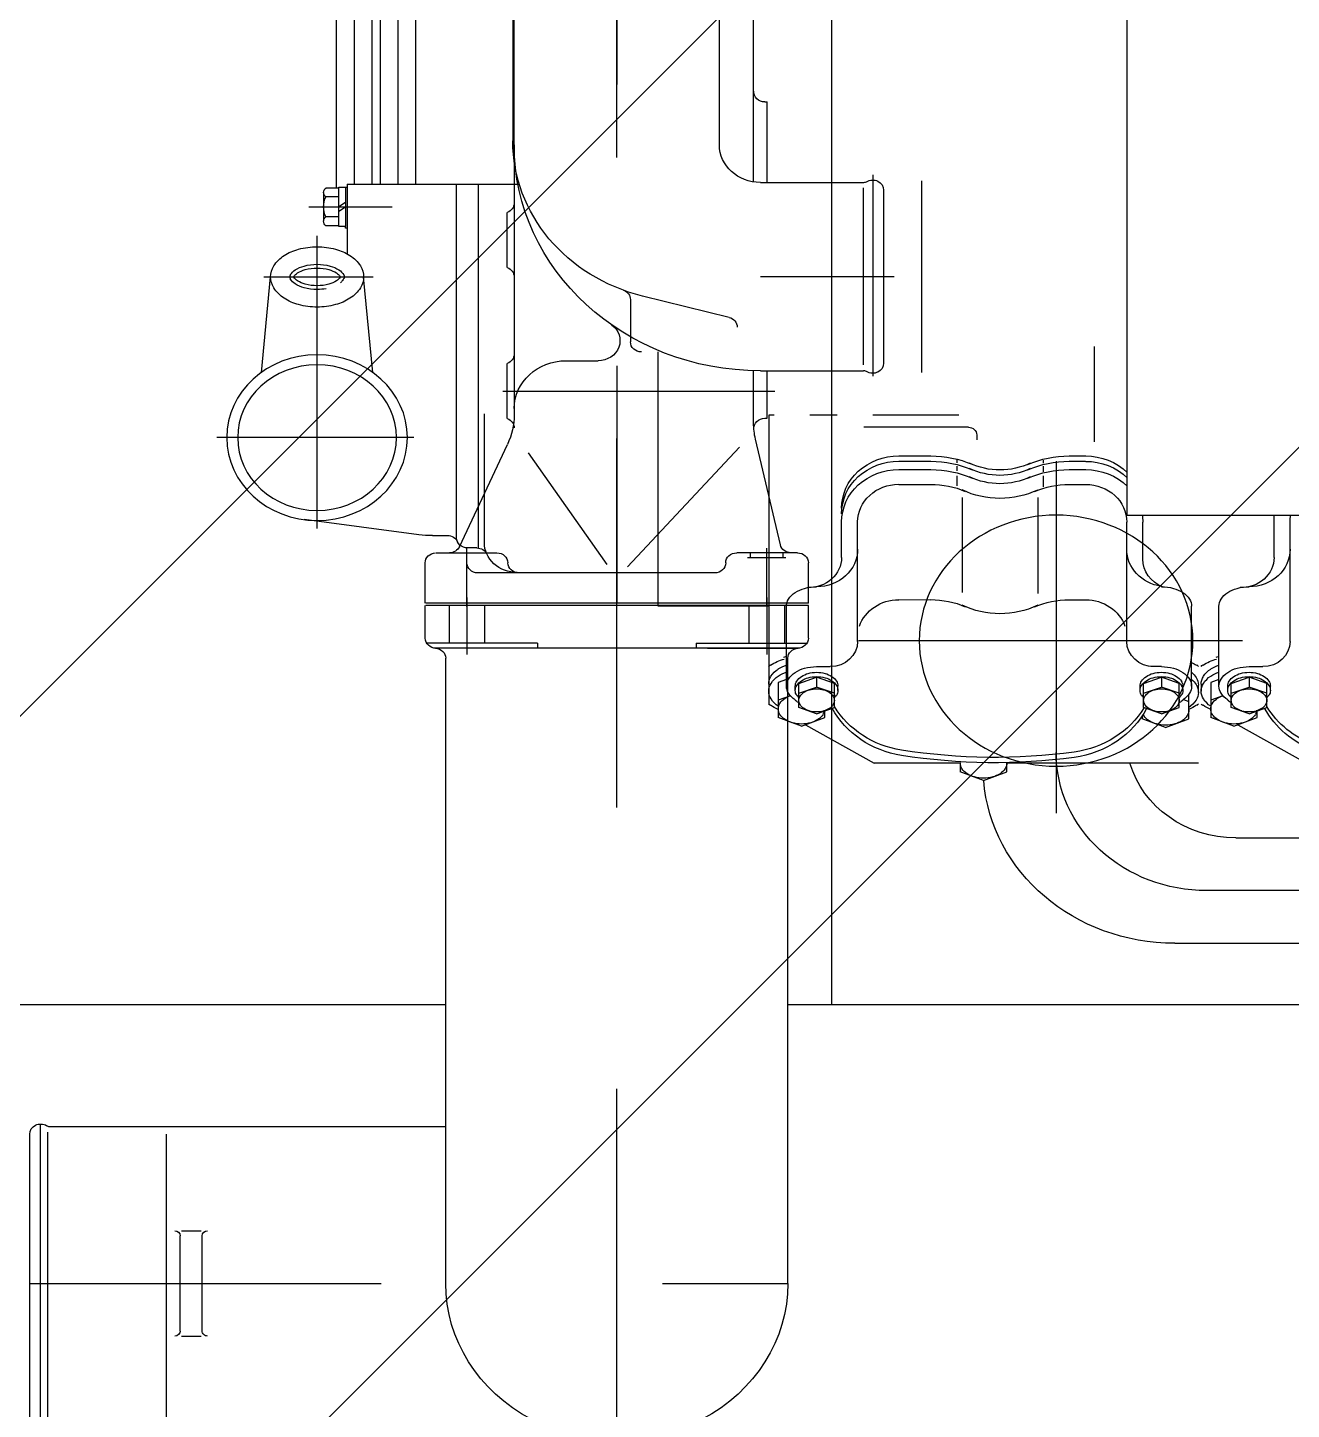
# Model space of a CAD drawing. Header units: millimetres. Extents: x -77 to 207, y -160 to 187.
# Drawn here: x -52.0251 to -51.5757, y 34.2953 to 34.7867 of the extents above; entities that cross this region are included whole.
import ezdxf
from ezdxf.xclip import XClip

# ---------------------------------------------------------------- set-up
doc = ezdxf.new("R2010")
doc.units = ezdxf.units.MM
doc.header["$LTSCALE"] = 0.1
for name, pattern in [('X REF - ANELO INST bind$0$X REF - ANELO$0$CENTER', [2, 1.25, -0.25, 0.25, -0.25]), ('X REF - ANELO INST bind$0$X REF - ANELO$0$CENTER2', [1.125, 0.75, -0.125, 0.125, -0.125]), ('X REF - ANELO INST bind$0$X REF - ANELO$0$DASHED', [0.75, 0.5, -0.25]), ('X REF - ANELO INST bind$0$X REF - ANELO$0$PHANTOM', [2.5, 1.25, -0.25, 0.25, -0.25, 0.25, -0.25])]:
    doc.linetypes.add(name, pattern=pattern)
doc.layers.add('C01 Foil blanco', color=30, linetype='Continuous')
doc.layers.add('X REF - ANELO INST bind$0$X REF - ANELO$0$E-GENERAL', color=8, linetype='Continuous')

# ---------------------------------------------------------------- blocks, each defined once
blk = doc.blocks.new('X REF - ANELO INST bind$0$X REF - ANELO$0$AUDIT_I_120515110311-0')
at = {"color": 0}
blk.add_lwpolyline([(2.2045, -0.2301, 0.133256), (2.20452, -0.23017, 0.106756), (2.20589, -0.23166, 0.082828), (2.20865, -0.233, 0.071352), (2.213, -0.23362, 0.071352), (2.21735, -0.233, 0.082828), (2.22011, -0.23166, 0.106756), (2.22148, -0.23017, 0.133256), (2.2215, -0.2301, 0.133256), (2.22148, -0.23003, 0.106756), (2.22011, -0.22854, 0.082828), (2.21735, -0.22721, 0.071352), (2.213, -0.22658, 0.071352), (2.20865, -0.22721, 0.082828), (2.20589, -0.22854, 0.106756), (2.20452, -0.23003, 0.133256)], format="xyb", close=True, dxfattribs=at)
for points in [[(2.2041, -0.23209, 0.018635), (2.20443, -0.23242, 0.082828)], [(1.8835, -0.38755, -0.067154), (1.88649, -0.38911, -0.106756), (1.88916, -0.39202, -0.133256), (1.89, -0.39511, -0.133256), (1.88916, -0.39819, -0.106756), (1.88649, -0.40111, -0.002483), (1.88638, -0.40118, -0.071352)], [(2.0415, -0.38755, -0.067154), (2.04449, -0.38911, -0.106756), (2.04716, -0.39202, -0.133256), (2.048, -0.39511, -0.133256), (2.04716, -0.39819, -0.106756), (2.04449, -0.40111, -0.002483), (2.04438, -0.40118, -0.071352)], [(1.91117, -0.40432, -0.033522), (1.91091, -0.40483, -0.106756), (1.90901, -0.4069, -0.082828), (1.90637, -0.40818, -0.071352), (1.903, -0.40866, -0.071352), (1.89963, -0.40818, -0.082828), (1.89699, -0.4069, -0.106756), (1.89509, -0.40483, -0.133256), (1.8945, -0.40265, -0.133256)], [(1.978, -0.42357, -0.010038), (1.978, -0.42374, -0.133256), (1.97741, -0.42593, -0.106756), (1.97551, -0.42799, -0.082828), (1.97287, -0.42927, -0.071352), (1.9695, -0.42975, -0.071352), (1.96613, -0.42927, -0.082828), (1.96349, -0.42799, -0.106756), (1.96159, -0.42593, -0.133256), (1.961, -0.42374, -0.133256)], [(1.961, -0.42374, -0.010038), (1.961, -0.42357, -0.106756)]]:
    blk.add_lwpolyline(points, format="xyb", dxfattribs=at)
blk = doc.blocks.new('X REF - ANELO INST bind$0$X REF - ANELO$0$grupo electrogeno')
at = {"layer": 'X REF - ANELO INST bind$0$X REF - ANELO$0$E-GENERAL'}
for p, q in [((-164.12877, 150.89339), (-164.12877, 150.78)), ((-164.12621, 150.89133), (-164.12621, 150.78296)), ((-164.13266, 150.88982), (-164.13266, 150.78357)), ((-164.07913, 150.85363), (-164.07913, 150.81976)), ((-164.07869, 150.85542), (-164.07164, 150.85542)), ((-164.07135, 150.85363), (-164.07135, 150.81976)), ((-163.98472, 150.83669), (-163.98472, 150.61436)), ((-163.86306, 150.83669), (-163.86306, 150.61436)), ((-164.07869, 150.81797), (-164.07164, 150.81797)), ((-164.12554, 150.78089), (-163.98472, 150.78089)), ((-163.98472, 150.73759), (-164.30202, 150.73759)), ((-163.64309, 150.73759), (-163.86306, 150.73759)), ((-163.84749, 149.80901), (-163.84749, 150.73759)), ((-163.72545, 150.71575), (-163.54747, 150.71575)), ((-163.16082, 150.697), (-163.71414, 150.697)), ((-163.13455, 150.697), (-163.71414, 150.697)), ((-163.70375, 150.67825), (-163.64192, 150.67825)), ((-163.76768, 150.54423), (-163.76768, 150.66948)), ((-163.79347, 150.65784), (-163.80174, 150.65474)), ((-163.80174, 150.65149), (-163.80174, 150.65474)), ((-163.79347, 150.65784), (-163.78519, 150.65474)), ((-163.78519, 150.65474), (-163.78519, 150.65149)), ((-163.85677, 150.63805), (-163.8324, 150.65164)), ((-163.80174, 150.65164), (-163.8324, 150.65164)), ((-163.71706, 150.65164), (-163.78519, 150.65164)), ((-163.70299, 150.63805), (-163.67862, 150.65164)), ((-163.85819, 150.63858), (-163.86647, 150.63548)), ((-163.86647, 150.62297), (-163.86647, 150.63548)), ((-163.85819, 150.63858), (-163.84992, 150.63548)), ((-163.84992, 150.63548), (-163.84992, 150.63307)), ((-163.72874, 150.63901), (-163.73702, 150.63591)), ((-163.73702, 150.6348), (-163.73702, 150.63591)), ((-163.72874, 150.63901), (-163.72047, 150.63591)), ((-163.72047, 150.63591), (-163.72047, 150.62716)), ((-163.70441, 150.63858), (-163.71268, 150.63548)), ((-163.71268, 150.62297), (-163.71268, 150.63548)), ((-163.70441, 150.63858), (-163.69614, 150.63548)), ((-163.69614, 150.63548), (-163.69614, 150.63307)), ((-163.86987, 150.5279), (-163.86987, 150.63065)), ((-163.85284, 150.63409), (-163.85917, 150.63188)), ((-163.85917, 150.63188), (-163.85917, 150.62335)), ((-163.85284, 150.63409), (-163.84651, 150.63188)), ((-163.84651, 150.63188), (-163.84651, 150.62335)), ((-163.7302, 150.63409), (-163.73653, 150.63188)), ((-163.73653, 150.63188), (-163.73653, 150.62335)), ((-163.7302, 150.63409), (-163.72388, 150.63188)), ((-163.72388, 150.63188), (-163.72388, 150.62335)), ((-163.72234, 150.62901), (-163.72047, 150.62971)), ((-163.69906, 150.63409), (-163.70538, 150.63188)), ((-163.70538, 150.63188), (-163.70538, 150.62335)), ((-163.69906, 150.63409), (-163.69273, 150.63188)), ((-163.69273, 150.63188), (-163.69273, 150.62335)), ((-163.86987, 150.62355), (-163.86987, 150.62607)), ((-163.86217, 150.62768), (-163.86647, 150.62929)), ((-163.86043, 150.62582), (-163.86043, 150.6243)), ((-163.85917, 150.62683), (-163.85284, 150.62462)), ((-163.84651, 150.62683), (-163.85284, 150.62462)), ((-163.85284, 150.62115), (-163.85284, 150.62462)), ((-163.84651, 150.62607), (-163.84651, 150.62355)), ((-163.84525, 150.62582), (-163.84525, 150.6243)), ((-163.7378, 150.62582), (-163.7378, 150.6243)), ((-163.73653, 150.62683), (-163.7302, 150.62462)), ((-163.72388, 150.62683), (-163.7302, 150.62462)), ((-163.7302, 150.62115), (-163.7302, 150.62462)), ((-163.72261, 150.62582), (-163.72261, 150.6243)), ((-163.71706, 150.6265), (-163.71706, 150.62397)), ((-163.71609, 150.62355), (-163.71609, 150.62607)), ((-163.70839, 150.62768), (-163.71268, 150.62929)), ((-163.70665, 150.62582), (-163.70665, 150.6243)), ((-163.70538, 150.62683), (-163.69906, 150.62462)), ((-163.69273, 150.62683), (-163.69906, 150.62462)), ((-163.69906, 150.62115), (-163.69906, 150.62462)), ((-163.69273, 150.62607), (-163.69273, 150.62355)), ((-163.69147, 150.62582), (-163.69147, 150.6243)), ((-163.86355, 150.62188), (-163.86647, 150.62297)), ((-163.86355, 150.6243), (-163.86355, 150.5959)), ((-163.85917, 150.62335), (-163.85284, 150.62115)), ((-163.84651, 150.62335), (-163.85284, 150.62115)), ((-163.73702, 150.6234), (-163.73702, 150.62368)), ((-163.73653, 150.62335), (-163.7302, 150.62115)), ((-163.72388, 150.62335), (-163.7302, 150.62115)), ((-163.7195, 150.6243), (-163.7195, 150.5959)), ((-163.70976, 150.62188), (-163.71268, 150.62297)), ((-163.70976, 150.6243), (-163.70976, 150.5959)), ((-163.70538, 150.62335), (-163.69906, 150.62115)), ((-163.69273, 150.62335), (-163.69906, 150.62115)), ((-163.85284, 150.61736), (-163.85168, 150.61736)), ((-163.85284, 150.61736), (-163.84797, 150.61736)), ((-163.7302, 150.61736), (-163.73394, 150.61736)), ((-163.7302, 150.61736), (-163.73283, 150.61736)), ((-163.7302, 150.61736), (-163.73131, 150.61736)), ((-163.69906, 150.61736), (-163.6979, 150.61736)), ((-163.69906, 150.61736), (-163.69419, 150.61736)), ((-163.85965, 150.6108), (-163.98813, 150.6108)), ((-163.97723, 150.59276), (-163.97723, 150.61304)), ((-163.95209, 150.60902), (-163.95209, 150.6108)), ((-163.8957, 150.60902), (-163.8957, 150.6108)), ((-163.89166, 150.6108), (-163.85965, 150.6108)), ((-163.87055, 150.59276), (-163.87055, 150.61304)), ((-163.99202, 150.60723), (-163.99202, 150.59562)), ((-163.95209, 150.60902), (-163.9915, 150.60902)), ((-163.8957, 150.60902), (-163.85628, 150.60902)), ((-163.85576, 150.60723), (-163.85576, 150.59562)), ((-163.83824, 150.60843), (-163.83824, 150.56591)), ((-163.70139, 150.60812), (-163.83799, 150.60812)), ((-163.74256, 150.60843), (-163.74256, 150.56593)), ((-163.68446, 150.60843), (-163.68446, 150.56591)), ((-163.90929, 150.59572), (-163.86987, 150.59572)), ((-163.90929, 150.59572), (-163.86987, 150.59572)), ((-163.90929, 150.50544), (-163.90929, 150.59572)), ((-163.99202, 150.59473), (-163.99202, 150.58044)), ((-163.85576, 150.59473), (-163.85576, 150.58044)), ((-163.82364, 150.59353), (-163.81226, 150.59354)), ((-163.80106, 150.55721), (-163.80106, 150.591)), ((-163.77422, 150.55722), (-163.77422, 150.59139)), ((-163.76301, 150.59355), (-163.75716, 150.59355)), ((-163.96263, 150.58044), (-163.96263, 150.58044)), ((-163.95931, 150.5839), (-163.90929, 150.5839)), ((-163.92726, 150.58101), (-163.95528, 150.54126)), ((-163.92013, 150.5818), (-163.88023, 150.53934)), ((-163.88515, 150.58044), (-163.88515, 150.58044)), ((-163.84395, 150.57855), (-163.84395, 150.56591)), ((-163.73685, 150.57912), (-163.73685, 150.56593)), ((-163.69017, 150.57855), (-163.69017, 150.56591)), ((-163.98947, 150.57073), (-163.98413, 150.57073)), ((-163.98083, 150.57158), (-163.98083, 150.4458)), ((-163.97986, 150.57472), (-163.96277, 150.53835)), ((-163.97367, 150.57515), (-163.97694, 150.57515)), ((-163.97304, 150.57519), (-163.97304, 150.4458)), ((-163.97099, 150.57318), (-163.97099, 150.5274)), ((-163.86573, 150.57405), (-163.87457, 150.53643)), ((-163.99429, 150.57042), (-164.03501, 150.56508)), ((-164.03047, 150.56821), (-164.03047, 150.46418)), ((-163.74237, 150.56348), (-163.74237, 150.32687)), ((-163.74237, 150.56348), (-163.29952, 150.56348)), ((-163.82364, 150.55252), (-163.81226, 150.55252)), ((-163.803, 150.54946), (-163.803, 150.553)), ((-163.77227, 150.54946), (-163.77227, 150.55339)), ((-163.76301, 150.55254), (-163.75716, 150.55254)), ((-163.82363, 150.54728), (-163.81226, 150.54728)), ((-163.803, 150.546), (-163.803, 150.54771)), ((-163.77227, 150.546), (-163.77227, 150.5481)), ((-163.76301, 150.5473), (-163.75716, 150.5473)), ((-163.82363, 150.54431), (-163.81226, 150.54432)), ((-163.82363, 150.5424), (-163.81226, 150.5424)), ((-163.803, 150.54385), (-163.803, 150.54493)), ((-163.77227, 150.54391), (-163.77227, 150.54504)), ((-163.76301, 150.54433), (-163.75716, 150.54433)), ((-163.76301, 150.54242), (-163.75716, 150.54242)), ((-163.7959, 150.53491), (-163.7959, 150.53669)), ((-163.75405, 150.5374), (-163.75405, 150.50354)), ((-163.99612, 150.53591), (-164.06616, 150.53591)), ((-163.79882, 150.53223), (-163.83602, 150.53223)), ((-163.96039, 150.43178), (-163.96039, 150.52775)), ((-163.87126, 150.52902), (-163.87036, 150.52902)), ((-163.86793, 150.5279), (-163.86987, 150.5279)), ((-163.84554, 150.5279), (-163.85527, 150.5279)), ((-163.80223, 150.5279), (-163.83289, 150.5279)), ((-164.05025, 150.5127), (-164.04701, 150.47875)), ((-164.01068, 150.5127), (-164.01392, 150.47875)), ((-163.81554, 150.4446), (-163.81554, 150.51272)), ((-163.9419, 150.50857), (-163.93054, 150.50857)), ((-163.83616, 150.51), (-163.83616, 150.44707)), ((-163.91902, 150.48683), (-163.91902, 150.50187)), ((-163.88395, 150.49313), (-163.91471, 150.48557)), ((-164.04945, 150.47875), (-164.01052, 150.47875)), ((-164.01976, 150.4458), (-164.01976, 150.47056)), ((-164.02813, 150.4487), (-164.02813, 150.45897)), ((-164.02278, 150.46053), (-164.02741, 150.46053)), ((-164.02278, 150.4608), (-164.02278, 150.45384)), ((-164.02034, 150.4608), (-164.02278, 150.4608)), ((-164.02034, 150.46143), (-164.02034, 150.4608)), ((-164.01976, 150.46143), (-164.02034, 150.46143)), ((-164.02034, 150.44687), (-164.02034, 150.4608)), ((-164.03334, 150.45384), (-164.00381, 150.45384)), ((-164.02278, 150.45741), (-164.02741, 150.45741)), ((-164.02278, 150.4554), (-164.02034, 150.45384)), ((-164.02034, 150.45227), (-164.02278, 150.45384)), ((-164.02278, 150.45384), (-164.02278, 150.44687)), ((-164.02278, 150.45026), (-164.02741, 150.45026)), ((-164.02278, 150.44714), (-164.02741, 150.44714)), ((-164.02365, 150.30544), (-164.02365, 150.44714)), ((-164.02278, 150.44687), (-164.01976, 150.44687)), ((-164.01976, 150.4458), (-163.95856, 150.4458)), ((-164.01733, 150.30285), (-164.01733, 150.4458)), ((-164.011, 150.30888), (-164.011, 150.4458)), ((-164.00808, 150.31115), (-164.00808, 150.4458)), ((-164.00175, 150.31428), (-164.00175, 150.4458)), ((-163.99543, 150.32095), (-163.99543, 150.4458)), ((-163.96088, 150.32866), (-163.96088, 150.43037)), ((-163.96039, 150.43178), (-163.96039, 150.12793)), ((-163.88739, 150.43178), (-163.88739, 150.34242)), ((-163.87126, 150.41652), (-163.87036, 150.41652)), ((-163.87126, 150.41652), (-163.87036, 150.41652))]:
    blk.add_line(p, q, dxfattribs=at)
at = {"layer": 'X REF - ANELO INST bind$0$X REF - ANELO$0$E-GENERAL', "linetype": 'X REF - ANELO INST bind$0$X REF - ANELO$0$CENTER'}
for p, q in [((-163.92389, 150.8925), (-163.92389, 150.59562)), ((-164.13266, 150.83669), (-163.86306, 150.83669)), ((-163.97723, 150.596), (-163.97723, 150.57517)), ((-163.87055, 150.596), (-163.87055, 150.57517)), ((-163.96447, 150.51933), (-163.86763, 150.51933)), ((-163.83289, 150.44248), (-163.83289, 150.51403)), ((-163.87279, 150.47866), (-163.82528, 150.47866))]:
    blk.add_line(p, q, dxfattribs=at)
at = {"layer": 'X REF - ANELO INST bind$0$X REF - ANELO$0$E-GENERAL', "linetype": 'X REF - ANELO INST bind$0$X REF - ANELO$0$PHANTOM'}
blk.add_line((-164.084, 150.88982), (-164.084, 150.78357), dxfattribs=at)
at = {"layer": 'X REF - ANELO INST bind$0$X REF - ANELO$0$E-GENERAL', "linetype": 'X REF - ANELO INST bind$0$X REF - ANELO$0$CENTER2'}
for p, q in [((-163.92389, 150.63625), (-163.92389, 149.95187)), ((-163.92389, 149.91036), (-163.92389, 150.59473)), ((-163.96744, 150.57687), (-163.96652, 150.57687)), ((-163.88034, 150.57687), (-163.88126, 150.57687))]:
    blk.add_line(p, q, dxfattribs=at)
at = {"layer": 'X REF - ANELO INST bind$0$X REF - ANELO$0$E-GENERAL', "linetype": 'X REF - ANELO INST bind$0$X REF - ANELO$0$DASHED'}
for p, q in [((-163.98355, 150.59562), (-163.98355, 150.60902)), ((-163.9709, 150.59562), (-163.9709, 150.60902)), ((-163.87688, 150.59562), (-163.87688, 150.60902)), ((-163.86423, 150.59562), (-163.86423, 150.60902))]:
    blk.add_line(p, q, dxfattribs=at)
at = {"layer": 'X REF - ANELO INST bind$0$X REF - ANELO$0$E-GENERAL', "linetype": 'Continuous'}
for p, q in [((-163.85576, 150.59562), (-163.9918, 150.59562)), ((-163.85576, 150.59473), (-163.9918, 150.59473)), ((-163.85576, 150.59473), (-163.9918, 150.59473)), ((-163.88905, 150.58402), (-163.97333, 150.58402)), ((-163.98813, 150.57687), (-163.96652, 150.57687)), ((-163.85965, 150.57687), (-163.88126, 150.57687)), ((-163.86374, 150.57866), (-163.87737, 150.57866)), ((-163.87639, 150.57866), (-163.87639, 150.57687)), ((-163.86471, 150.57866), (-163.86471, 150.57687)), ((-163.96282, 150.52915), (-163.96282, 150.50951)), ((-163.87523, 150.53078), (-163.87523, 150.51211)), ((-163.87036, 150.52902), (-163.87036, 150.51214)), ((-163.87279, 150.51214), (-163.83611, 150.51214)), ((-163.82899, 150.44786), (-163.82899, 150.50946)), ((-163.96282, 150.47544), (-163.96282, 150.4558)), ((-163.87523, 150.44499), (-163.87523, 150.14348)), ((-163.87279, 150.44518), (-163.83611, 150.44518)), ((-163.87036, 150.44518), (-163.87036, 150.41652))]:
    blk.add_line(p, q, dxfattribs=at)
at = {"layer": 'X REF - ANELO INST bind$0$X REF - ANELO$0$E-GENERAL'}
for centre, major_axis, ratio, start_param, end_param in [((-163.92389, 150.83669), (0.06083, 0), 0.91735, 0, 3.141593), ((-164.08108, 150.85363), (-0.00195, 0), 0.91735, 3.141593, 4.712389), ((-164.0694, 150.85363), (0.00195, 0), 0.91735, 1.570796, 3.141593), ((-164.08108, 150.81976), (0.00195, 0), 0.91735, 4.712389, 6.283185), ((-164.0694, 150.81976), (-0.00195, 0), 0.91735, 0, 1.570796), ((-164.12877, 150.78357), (0.00389, 0), 0.91735, 3.141593, 5.298075), ((-164.12554, 150.77911), (-0.00132, 0.00132), 1, -0.785398, -0.159344), ((-163.72545, 150.65325), (-0.06813, 0), 0.91735, -1.570796, -0.073109), ((-163.71414, 150.64789), (0.05353, 0), 0.91735, 1.570796, 3.141593), ((-163.70375, 150.64253), (-0.03893, 0), 0.91735, -1.570796, -0.257891), ((-163.78957, 150.47295), (-0.19466, 0), 0.91735, 4.566417, 4.882911), ((-163.78957, 150.47106), (0.19466, 0), 0.91735, 1.424824, 1.741318), ((-163.76622, 150.61871), (-0.03407, 0), 0.91735, 3.589308, 4.56415), ((-163.81683, 150.61814), (-0.03407, 0), 0.91735, -1.400274, -0.464833), ((-163.81683, 150.61624), (-0.03407, 0), 0.91735, -1.400274, -0.512689), ((-163.76622, 150.61681), (0.03407, 0), 0.91735, 0.504725, 1.422558), ((-163.66305, 150.61814), (0.03407, 0), 0.91735, 1.956561, 2.676759), ((-163.66305, 150.61624), (-0.03407, 0), 0.91735, -1.185032, -0.512689), ((-163.86031, 150.63134), (-0.00647, 0), 0.91735, -0.955317, -0.529903), ((-163.85903, 150.62968), (-0.00868, 0), 0.91735, -1.285872, -0.955317), ((-163.85819, 150.62706), (-0.01166, 0), 0.91735, 4.712389, 4.997313), ((-163.85819, 150.62706), (-0.01166, 0), 0.91735, 4.427465, 4.712389), ((-163.85736, 150.62968), (-0.00868, 0), 0.91735, 4.096909, 4.427465), ((-163.85608, 150.63134), (-0.00647, 0), 0.91735, 3.671495, 4.096909), ((-163.70653, 150.63134), (0.00647, 0), 0.91735, 2.186276, 2.61169), ((-163.70525, 150.62968), (-0.00868, 0), 0.91735, -1.285872, -0.955317), ((-163.70441, 150.62706), (0.01166, 0), 0.91735, 1.570796, 1.85572), ((-163.70441, 150.62706), (0.01166, 0), 0.91735, 1.285872, 1.570796), ((-163.70357, 150.62968), (0.00868, 0), 0.91735, 0.955317, 1.285872), ((-163.7023, 150.63134), (0.00647, 0), 0.91735, 0.529903, 0.955317), ((-163.86217, 150.62199), (0.00823, 0.00823), 1, 1.442088, 1.512379), ((-163.85977, 150.61887), (-0.01634, 0), 0.91735, -1.148812, -0.955317), ((-163.86226, 150.63239), (-0.0042, 0), 0.91735, -0.529903, 0), ((-163.86226, 150.63239), (0.0042, 0), 0.91735, 3.141593, 3.671495), ((-163.86031, 150.63344), (0.00647, 0), 0.91735, 3.671495, 4.096909), ((-163.85392, 150.6208), (0.0076, 0.0076), 1, 1.30734, 1.442088), ((-163.85595, 150.62935), (0.00321, 0), 0.91735, 2.61169, 3.141593), ((-163.85446, 150.62855), (0.00495, 0), 0.91735, 2.186276, 2.61169), ((-163.85348, 150.62728), (0.00664, 0), 0.91735, 1.85572, 2.186276), ((-163.85284, 150.62528), (-0.00892, 0), 0.91735, -1.570796, -1.285872), ((-163.85284, 150.62528), (0.00892, 0), 0.91735, 1.285872, 1.570796), ((-163.85412, 150.63239), (-0.00284, 0.00284), 1, 4.096233, 4.420087), ((-163.8522, 150.62728), (-0.00664, 0), 0.91735, 4.096909, 4.427465), ((-163.85122, 150.62855), (-0.00495, 0), 0.91735, 3.671495, 4.096909), ((-163.84973, 150.62935), (-0.00321, 0), 0.91735, 3.141593, 3.671495), ((-163.73332, 150.62935), (0.00321, 0), 0.91735, 2.61169, 3.141593), ((-163.73182, 150.62855), (0.00495, 0), 0.91735, 2.186276, 2.61169), ((-163.73084, 150.62728), (0.00664, 0), 0.91735, 1.85572, 2.186276), ((-163.7302, 150.62528), (0.00892, 0), 0.91735, 1.570796, 1.85572), ((-163.7302, 150.62528), (0.00892, 0), 0.91735, 1.285872, 1.570796), ((-163.72956, 150.62728), (-0.00664, 0), 0.91735, 4.096909, 4.427465), ((-163.72859, 150.62855), (0.00495, 0), 0.91735, 0.529903, 0.955317), ((-163.72709, 150.62935), (-0.00321, 0), 0.91735, 3.141593, 3.671495), ((-163.72912, 150.6208), (0.0076, 0.0076), 1, 0.128708, 0.263456), ((-163.72717, 150.61887), (0.01634, 0), 0.91735, 0.955317, 1.149191), ((-163.72576, 150.62501), (0.00913, 0), 0.91735, 0.529903, 0.953394), ((-163.72476, 150.62199), (-0.00823, 0.00823), 1, -1.512379, -1.442088), ((-163.70839, 150.62199), (0.00823, 0.00823), 1, 1.442088, 1.512379), ((-163.70599, 150.61887), (-0.01634, 0), 0.91735, -1.148812, -0.955317), ((-163.70848, 150.63239), (-0.0042, 0), 0.91735, -0.529903, 0), ((-163.70848, 150.63239), (0.0042, 0), 0.91735, 3.141593, 3.671495), ((-163.70653, 150.63344), (-0.00647, 0), 0.91735, 0.529903, 0.955317), ((-163.70014, 150.6208), (0.0076, 0.0076), 1, 1.30734, 1.442088), ((-163.70217, 150.62935), (0.00321, 0), 0.91735, 2.61169, 3.141593), ((-163.70068, 150.62855), (-0.00495, 0), 0.91735, -0.955317, -0.529903), ((-163.6997, 150.62728), (0.00664, 0), 0.91735, 1.85572, 2.186276), ((-163.69906, 150.62528), (0.00892, 0), 0.91735, 1.570796, 1.85572), ((-163.69906, 150.62528), (-0.00892, 0), 0.91735, 4.427465, 4.712389), ((-163.70034, 150.63239), (0.00284, 0.00284), 1, 5.66703, 5.990883), ((-163.69842, 150.62728), (-0.00664, 0), 0.91735, 4.096909, 4.427465), ((-163.69744, 150.62855), (0.00495, 0), 0.91735, 0.529903, 0.955317), ((-163.69595, 150.62935), (-0.00321, 0), 0.91735, 3.141593, 3.671495), ((-163.85903, 150.6351), (0.00868, 0), 0.91735, 4.096909, 4.341913), ((-163.85811, 150.6243), (-0.00544, 0), 0.91735, -0.529903, 0), ((-163.85558, 150.62294), (0.00837, 0), 0.91735, 2.186276, 2.61169), ((-163.85657, 150.62582), (-0.00386, 0), 0.91735, -0.529903, 0), ((-163.85657, 150.62582), (-0.00386, 0), 0.91735, 0, 0.529903), ((-163.85478, 150.62486), (-0.00401, 0.00401), 1, 0.064414, 0.292302), ((-163.85595, 150.62935), (0.00321, 0), 0.91735, 3.141593, 3.671495), ((-163.85446, 150.63016), (0.00495, 0), 0.91735, 3.671495, 4.096909), ((-163.85348, 150.63142), (0.00664, 0), 0.91735, 4.096909, 4.427465), ((-163.85284, 150.63343), (-0.00892, 0), 0.91735, 1.285872, 1.570796), ((-163.85284, 150.63343), (0.00892, 0), 0.91735, 4.712389, 4.997313), ((-163.8522, 150.63142), (-0.00664, 0), 0.91735, 1.85572, 2.186276), ((-163.85122, 150.63016), (-0.00495, 0), 0.91735, 2.186276, 2.61169), ((-163.84973, 150.62935), (-0.00321, 0), 0.91735, 2.61169, 3.141593), ((-163.8509, 150.62486), (0.00401, 0.00401), 1, 5.990883, 6.218771), ((-163.8491, 150.62582), (0.00386, 0), 0.91735, 0, 0.529903), ((-163.8491, 150.62582), (-0.00386, 0), 0.91735, 2.61169, 3.141593), ((-163.73394, 150.62582), (-0.00386, 0), 0.91735, -0.529903, 0), ((-163.73394, 150.62582), (-0.00386, 0), 0.91735, 0, 0.529903), ((-163.73214, 150.62486), (-0.00401, 0.00401), 1, 0.064414, 0.292302), ((-163.73332, 150.62935), (0.00321, 0), 0.91735, 3.141593, 3.671495), ((-163.73182, 150.63016), (0.00495, 0), 0.91735, 3.671495, 4.096909), ((-163.73084, 150.63142), (-0.00664, 0), 0.91735, 0.955317, 1.285872), ((-163.7302, 150.63343), (0.00892, 0), 0.91735, 4.427465, 4.712389), ((-163.7302, 150.63343), (0.00892, 0), 0.91735, 4.712389, 4.997313), ((-163.72956, 150.63142), (0.00664, 0), 0.91735, -1.285872, -0.955317), ((-163.72859, 150.63016), (0.00495, 0), 0.91735, -0.955317, -0.529903), ((-163.72709, 150.62935), (-0.00321, 0), 0.91735, 2.61169, 3.141593), ((-163.72826, 150.62486), (0.00401, 0.00401), 1, 5.990883, 6.218771), ((-163.72647, 150.62582), (-0.00386, 0), 0.91735, 3.141593, 3.671495), ((-163.72647, 150.62582), (0.00386, 0), 0.91735, -0.529903, 0), ((-163.72747, 150.62294), (-0.00837, 0), 0.91735, 3.671495, 4.096909), ((-163.72494, 150.6243), (0.00544, 0), 0.91735, 0, 0.529903), ((-163.723, 150.6265), (-0.00593, 0), 0.91735, 3.141593, 3.671495), ((-163.723, 150.6265), (0.00593, 0), 0.91735, -0.529903, 0), ((-163.70525, 150.6351), (0.00868, 0), 0.91735, 4.096909, 4.341913), ((-163.70432, 150.6243), (0.00544, 0), 0.91735, 2.61169, 3.141593), ((-163.7018, 150.62294), (0.00837, 0), 0.91735, 2.186276, 2.61169), ((-163.70279, 150.62582), (-0.00386, 0), 0.91735, -0.529903, 0), ((-163.70279, 150.62582), (0.00386, 0), 0.91735, 3.141593, 3.671495), ((-163.701, 150.62486), (0.00401, 0.00401), 1, 1.635211, 1.863099), ((-163.70217, 150.62935), (0.00321, 0), 0.91735, 3.141593, 3.671495), ((-163.70068, 150.63016), (0.00495, 0), 0.91735, 3.671495, 4.096909), ((-163.6997, 150.63142), (-0.00664, 0), 0.91735, 0.955317, 1.285872), ((-163.69906, 150.63343), (0.00892, 0), 0.91735, 4.427465, 4.712389), ((-163.69906, 150.63343), (-0.00892, 0), 0.91735, 1.570796, 1.85572), ((-163.69842, 150.63142), (0.00664, 0), 0.91735, -1.285872, -0.955317), ((-163.69744, 150.63016), (0.00495, 0), 0.91735, -0.955317, -0.529903), ((-163.69595, 150.62935), (-0.00321, 0), 0.91735, 2.61169, 3.141593), ((-163.69712, 150.62486), (-0.00401, 0.00401), 1, 4.420087, 4.647975), ((-163.69532, 150.62582), (-0.00386, 0), 0.91735, 3.141593, 3.671495), ((-163.69532, 150.62582), (0.00386, 0), 0.91735, -0.529903, 0), ((-163.86394, 150.62355), (-0.00593, 0), 0.91735, 0, 0.529903), ((-163.86394, 150.62355), (-0.00593, 0), 0.91735, 0, 0.529903), ((-163.86394, 150.62355), (-0.00593, 0), 0.91735, 0, 0.529903), ((-163.86118, 150.62503), (0.00913, 0), 0.91735, 3.671495, 4.096909), ((-163.86118, 150.62503), (0.00913, 0), 0.91735, 3.671495, 4.096909), ((-163.86118, 150.62503), (0.00913, 0), 0.91735, 3.671495, 4.096909), ((-163.85811, 150.6243), (-0.00544, 0), 0.91735, 0, 0.529903), ((-163.85558, 150.62566), (0.00837, 0), 0.91735, 3.671495, 4.096909), ((-163.85657, 150.6243), (-0.00386, 0), 0.91735, 0, 0.529903), ((-163.85478, 150.62679), (0.00594, 0), 0.91735, 3.671495, 4.096909), ((-163.85478, 150.62527), (0.00594, 0), 0.91735, 3.671495, 4.096909), ((-163.85361, 150.62831), (-0.00797, 0), 0.91735, 0.955317, 1.285872), ((-163.85361, 150.62679), (-0.00797, 0), 0.91735, 0.955317, 1.285872), ((-163.85284, 150.63071), (-0.0107, 0), 0.91735, 1.285872, 1.570796), ((-163.85284, 150.62919), (-0.0107, 0), 0.91735, 1.285872, 1.570796), ((-163.85284, 150.63071), (0.0107, 0), 0.91735, 4.712389, 4.997313), ((-163.85284, 150.62919), (0.0107, 0), 0.91735, 4.712389, 4.997313), ((-163.85207, 150.62831), (0.00797, 0), 0.91735, -1.285872, -0.955317), ((-163.85207, 150.62679), (0.00797, 0), 0.91735, -1.285872, -0.955317), ((-163.8509, 150.62679), (-0.00594, 0), 0.91735, 2.186276, 2.61169), ((-163.8509, 150.62527), (-0.00594, 0), 0.91735, 2.186276, 2.61169), ((-163.8491, 150.6243), (-0.00386, 0), 0.91735, 2.61169, 3.141593), ((-163.73394, 150.6243), (-0.00386, 0), 0.91735, 0, 0.529903), ((-163.73214, 150.62679), (0.00594, 0), 0.91735, 3.671495, 4.096909), ((-163.73214, 150.62527), (0.00594, 0), 0.91735, 3.671495, 4.096909), ((-163.73097, 150.62831), (-0.00797, 0), 0.91735, 0.955317, 1.285872), ((-163.73097, 150.62679), (-0.00797, 0), 0.91735, 0.955317, 1.285872), ((-163.7302, 150.63071), (-0.0107, 0), 0.91735, 1.285872, 1.570796), ((-163.7302, 150.62919), (-0.0107, 0), 0.91735, 1.285872, 1.570796), ((-163.7302, 150.63071), (0.0107, 0), 0.91735, 4.712389, 4.997313), ((-163.7302, 150.62919), (0.0107, 0), 0.91735, 4.712389, 4.997313), ((-163.72944, 150.62831), (0.00797, 0), 0.91735, -1.285872, -0.955317), ((-163.72944, 150.62679), (0.00797, 0), 0.91735, -1.285872, -0.955317), ((-163.72826, 150.62679), (-0.00594, 0), 0.91735, 2.186276, 2.61169), ((-163.72826, 150.62527), (0.00594, 0), 0.91735, -0.955317, -0.529903), ((-163.72647, 150.6243), (0.00386, 0), 0.91735, -0.529903, 0), ((-163.72747, 150.62566), (-0.00837, 0), 0.91735, 2.186276, 2.61169), ((-163.72494, 150.6243), (-0.00544, 0), 0.91735, 2.61169, 3.141593), ((-163.72576, 150.62798), (-0.00913, 0), 0.91735, 2.326101, 2.61169), ((-163.72576, 150.62545), (0.00913, 0), 0.91735, -0.815492, -0.529903), ((-163.723, 150.62397), (0.00593, 0), 0.91735, -0.529903, 0), ((-163.71016, 150.62355), (0.00593, 0), 0.91735, 3.141593, 3.671495), ((-163.71016, 150.62355), (0.00593, 0), 0.91735, 3.141593, 3.671495), ((-163.71016, 150.62355), (0.00593, 0), 0.91735, 3.141593, 3.671495), ((-163.7074, 150.62503), (-0.00913, 0), 0.91735, 0.529903, 0.955317), ((-163.7074, 150.62503), (-0.00913, 0), 0.91735, 0.529903, 0.955317), ((-163.7074, 150.62503), (-0.00913, 0), 0.91735, 0.529903, 0.955317), ((-163.70432, 150.6243), (0.00544, 0), 0.91735, 3.141593, 3.671495), ((-163.7018, 150.62566), (0.00837, 0), 0.91735, 3.671495, 4.096909), ((-163.70279, 150.6243), (0.00386, 0), 0.91735, 3.141593, 3.671495), ((-163.701, 150.62679), (-0.00594, 0), 0.91735, 0.529903, 0.955317), ((-163.701, 150.62527), (-0.00594, 0), 0.91735, 0.529903, 0.955317), ((-163.69983, 150.62831), (-0.00797, 0), 0.91735, 0.955317, 1.285872), ((-163.69983, 150.62679), (-0.00797, 0), 0.91735, 0.955317, 1.285872), ((-163.69906, 150.63071), (-0.0107, 0), 0.91735, 1.285872, 1.570796), ((-163.69906, 150.62919), (-0.0107, 0), 0.91735, 1.285872, 1.570796), ((-163.69906, 150.63071), (0.0107, 0), 0.91735, 4.712389, 4.997313), ((-163.69906, 150.62919), (0.0107, 0), 0.91735, 4.712389, 4.997313), ((-163.69829, 150.62831), (0.00797, 0), 0.91735, -1.285872, -0.955317), ((-163.69829, 150.62679), (0.00797, 0), 0.91735, -1.285872, -0.955317), ((-163.69712, 150.62679), (0.00594, 0), 0.91735, -0.955317, -0.529903), ((-163.69712, 150.62527), (0.00594, 0), 0.91735, -0.955317, -0.529903), ((-163.69532, 150.6243), (0.00386, 0), 0.91735, -0.529903, 0), ((-163.86217, 150.62595), (0.00823, 0.00823), 1, 3.20001, 3.270301), ((-163.85977, 150.62907), (-0.01634, 0), 0.91735, 0.955317, 1.285872), ((-163.85937, 150.62737), (0.01226, 0), 0.91735, 4.096909, 4.365124), ((-163.85937, 150.62737), (0.01226, 0), 0.91735, 4.096909, 4.365124), ((-163.85937, 150.62737), (0.01226, 0), 0.91735, 4.096909, 4.365124), ((-163.85392, 150.62781), (0.01124, 0), 0.91735, 4.096909, 4.427465), ((-163.85284, 150.6312), (0.01509, 0), 0.91735, 4.427465, 4.712389), ((-163.84797, 150.60843), (-0.00973, 0), 0.91735, 3.141593, 4.712389), ((-163.73283, 150.60843), (-0.00973, 0), 0.91735, -1.570796, 0), ((-163.7302, 150.6312), (-0.01509, 0), 0.91735, 1.570796, 1.85572), ((-163.72912, 150.62781), (0.01124, 0), 0.91735, -1.285872, -0.955317), ((-163.72717, 150.62907), (-0.01634, 0), 0.91735, 2.059348, 2.186276), ((-163.72476, 150.62595), (0.00823, 0.00823), 1, 4.583681, 4.653972), ((-163.70839, 150.62595), (0.00823, 0.00823), 1, 3.20001, 3.270301), ((-163.70599, 150.62907), (-0.01634, 0), 0.91735, 0.955317, 1.285872), ((-163.70559, 150.62737), (0.01226, 0), 0.91735, 4.096909, 4.365124), ((-163.70559, 150.62737), (0.01226, 0), 0.91735, 4.096909, 4.365124), ((-163.70559, 150.62737), (0.01226, 0), 0.91735, 4.096909, 4.365124), ((-163.70014, 150.62781), (-0.01124, 0), 0.91735, 0.955317, 1.285872), ((-163.69906, 150.6312), (0.01509, 0), 0.91735, 4.427465, 4.712389), ((-163.69419, 150.60843), (0.00973, 0), 0.91735, 0, 1.570796), ((-163.98813, 150.60723), (0.00389, 0), 0.91735, 1.570796, 3.141593), ((-163.98861, 150.61436), (0.00389, 0), 0.91735, -1.508256, 0), ((-163.85819, 150.634), (-0.01484, 0.01484), 1, 2.047143, 2.088612), ((-163.85917, 150.61436), (-0.00389, 0), 0.91735, 0, 1.508256), ((-163.85965, 150.60723), (-0.00389, 0), 0.91735, 3.141593, 4.712389), ((-163.70441, 150.634), (-0.01484, 0.01484), 1, 2.047143, 2.088612), ((-163.82364, 150.60693), (-0.0146, 0), 0.91735, 0.301518, 1.571108), ((-163.75716, 150.60695), (0.0146, 0), 0.91735, -1.570484, -0.302411), ((-163.85811, 150.5959), (-0.00544, 0), 0.91735, 0, 0.529903), ((-163.81227, 150.62032), (0.0292, 0), 0.91735, -1.570484, -1.13524), ((-163.78763, 150.57175), (-0.0292, 0), 0.91735, 4.235144, 5.190258), ((-163.76302, 150.62034), (0.0292, 0), 0.91735, 4.277457, 4.712701), ((-163.72494, 150.5959), (-0.00544, 0), 0.91735, 2.61169, 3.141593), ((-163.70432, 150.5959), (0.00544, 0), 0.91735, 3.141593, 3.671495), ((-163.85558, 150.59725), (-0.00837, 0), 0.91735, 0.529903, 0.955317), ((-163.85392, 150.5994), (0.01124, 0), 0.91735, 4.096909, 4.427465), ((-163.72912, 150.5994), (-0.01124, 0), 0.91735, 1.85572, 2.186276), ((-163.72747, 150.59725), (0.00837, 0), 0.91735, -0.955317, -0.529903), ((-163.7018, 150.59725), (-0.00837, 0), 0.91735, 0.529903, 0.955317), ((-163.70014, 150.5994), (0.01124, 0), 0.91735, 4.096909, 4.427465), ((-163.85284, 150.60279), (-0.01509, 0), 0.91735, 1.285872, 1.570796), ((-163.85563, 150.57855), (-0.01168, 0), 0.91735, 3.141593, 4.743298), ((-163.85284, 150.57556), (0.0146, 0), 0.91735, 0, 1.570796), ((-163.72796, 150.57556), (0.0146, 0), 0.91735, 1.724737, 3.141593), ((-163.72517, 150.57912), (0.01168, 0), 0.91735, 1.979477, 3.141593), ((-163.7302, 150.60279), (0.01509, 0), 0.91735, 4.712389, 4.997313), ((-163.69906, 150.60279), (-0.01509, 0), 0.91735, 1.285872, 1.570796), ((-163.70185, 150.57855), (-0.01168, 0), 0.91735, 3.141593, 4.743298), ((-163.69906, 150.57556), (0.0146, 0), 0.91735, 0, 1.570796), ((-163.98813, 150.58044), (-0.00389, 0), 0.91735, 0, 1.508256), ((-163.97333, 150.58044), (-0.00389, 0), 0.91735, -1.570796, 0), ((-163.95931, 150.57318), (0.01168, 0), 0.91735, 1.570796, 3.141593), ((-163.96652, 150.58044), (0.00389, 0), 0.91735, 4.712389, 6.283185), ((-163.95874, 150.58044), (0.00389, 0), 0.91735, 1.570796, 3.141593), ((-163.88905, 150.58044), (-0.00389, 0), 0.91735, 3.141593, 4.712389), ((-163.88126, 150.58044), (-0.00389, 0), 0.91735, 0, 1.570796), ((-163.85965, 150.58044), (0.00389, 0), 0.91735, 4.712389, 6.283185), ((-163.98343, 150.5733), (-0.00389, 0), 0.91735, 3.548563, 4.712389), ((-163.97367, 150.57872), (-0.00389, 0), 0.91735, 1.570796, 2.743833), ((-163.86192, 150.5733), (0.00389, 0), 0.91735, 1.570796, 2.929322), ((-163.98947, 150.53948), (-0.03407, 0), 0.91735, -1.570796, -1.428841), ((-163.98413, 150.5743), (-0.00389, 0), 0.91735, 1.570796, 2.749715), ((-163.97694, 150.57158), (-0.00389, 0), 0.91735, -1.570796, 0), ((-163.82364, 150.56591), (-0.02031, 0), 0.91735, 0, 1.571108), ((-163.82364, 150.56591), (-0.0146, 0), 0.91735, 0, 1.571108), ((-163.75716, 150.56593), (0.0146, 0), 0.91735, -1.570484, 0), ((-163.75716, 150.56593), (0.02031, 0), 0.91735, -0.132112, 0), ((-163.66986, 150.56591), (0.02031, 0), 0.91735, 3.141593, 3.272675), ((-163.66986, 150.56591), (0.0146, 0), 0.91735, 3.141593, 3.324467), ((-163.82364, 150.56295), (-0.02031, 0), 0.91735, 0, 1.571108), ((-163.82364, 150.56104), (-0.02031, 0), 0.91735, 0, 1.571108), ((-163.78763, 150.53074), (-0.0292, 0), 0.91735, 4.235144, 5.190258), ((-163.81227, 150.57931), (0.0292, 0), 0.91735, -1.570484, -1.13524), ((-163.78763, 150.53074), (-0.02349, 0), 0.91735, 4.235144, 5.190258), ((-163.76302, 150.57932), (0.0292, 0), 0.91735, 4.277457, 4.712701), ((-163.75716, 150.56593), (-0.02031, 0), 0.91735, 1.571108, 2.386661), ((-163.81227, 150.57931), (-0.03491, 0), 0.91735, 1.571108, 2.006353), ((-163.81227, 150.57634), (0.03491, 0), 0.91735, -1.570484, -1.13524), ((-163.78763, 150.52777), (-0.02349, 0), 0.91735, 4.235144, 5.190258), ((-163.78763, 150.52586), (-0.02349, 0), 0.91735, 4.235144, 5.190258), ((-163.76302, 150.57932), (0.03491, 0), 0.91735, 4.277457, 4.712701), ((-163.76302, 150.57932), (0.03491, 0), 0.91735, 4.277457, 4.712701), ((-163.76302, 150.57636), (-0.03491, 0), 0.91735, 1.135864, 1.571108), ((-163.75716, 150.56297), (0.02031, 0), 0.91735, -1.570484, -0.754932), ((-163.75716, 150.56105), (0.02031, 0), 0.91735, -1.570484, -0.754932), ((-163.81227, 150.57443), (-0.03491, 0), 0.91735, 1.571108, 2.006353), ((-163.76302, 150.57445), (-0.03491, 0), 0.91735, 1.135864, 1.571108), ((-163.98959, 150.52775), (-0.0292, 0), 0.91735, 3.141593, 3.548563), ((-163.84603, 150.53078), (0.0292, 0), 0.91735, 2.929322, 3.141593), ((-163.96428, 150.53246), (0.00389, 0), 0.91735, -1.1864, 0), ((-163.87126, 150.53259), (0.00389, 0), 0.91735, 3.063737, 4.712389), ((-163.79882, 150.53491), (-0.00292, 0), 0.91735, 1.570796, 3.141593), ((-163.9419, 150.52553), (-0.01849, 0), 0.91735, 0, 1.570796), ((-163.87279, 150.43178), (-0.0876, 0), 0.91735, -1.570796, 0), ((-163.83611, 150.51393), (-0.00132, 0.00132), 1, 2.356194, 2.982248), ((-163.83289, 150.50946), (-0.00389, 0), 0.91735, 3.141593, 5.298075), ((-163.96428, 150.5062), (-0.00389, 0), 0.91735, 3.141593, 4.327992), ((-163.93054, 150.50143), (-0.00779, 0), 0.91735, 2.22107, 4.712389), ((-163.91513, 150.50187), (0.00389, 0), 0.91735, 1.570796, 3.141593), ((-163.88496, 150.49658), (-0.00389, 0), 0.91735, 1.832596, 3.141593), ((-164.03214, 150.47333), (-0.01737, 0), 0.91735, -1.285872, -0.955317), ((-164.03047, 150.46809), (0.02332, 0), 0.91735, 1.570796, 1.85572), ((-164.03047, 150.46809), (-0.02332, 0), 0.91735, 4.427465, 4.712389), ((-164.02879, 150.47333), (-0.01737, 0), 0.91735, 4.09691, 4.427465), ((-164.03861, 150.47875), (-0.00841, 0), 0.91735, -0.529903, 0), ((-164.0347, 150.47665), (0.01294, 0), 0.91735, 2.186276, 2.61169), ((-164.03214, 150.47333), (0.01055, 0), 0.91735, 1.85572, 2.186276), ((-164.03047, 150.46809), (0.01651, 0), 0.91735, 1.570796, 1.85572), ((-164.03047, 150.46809), (-0.01651, 0), 0.91735, 4.513241, 4.712389), ((-164.02624, 150.47665), (-0.01294, 0), 0.91735, 3.671496, 4.09691), ((-164.02233, 150.47875), (0.00841, 0), 0.91735, 0, 0.529903), ((-163.89858, 150.43037), (-0.06229, 0), 0.91735, -1.308997, 0), ((-163.92292, 150.48683), (0.00389, 0), 0.91735, -1.194319, 0), ((-164.03861, 150.47875), (0.00841, 0), 0.91735, 3.141593, 3.671496), ((-164.03861, 150.47875), (0.00108, 0.00108), 1, 1.863098, 2.356194), ((-164.03861, 150.47875), (0.00108, 0.00108), 1, 2.356194, 2.849291), ((-164.0347, 150.47665), (-0.00612, 0), 0.91735, -0.955317, -0.529903), ((-164.0347, 150.48085), (-0.00612, 0), 0.91735, 0.529903, 0.955317), ((-164.02624, 150.48085), (0.00612, 0), 0.91735, -0.955317, -0.529903), ((-164.02624, 150.47665), (0.00414, 0.00414), 1, 5.990883, 6.215615), ((-164.02233, 150.47875), (0.00108, 0.00108), 1, 5.497787, 5.990883), ((-164.02233, 150.47875), (-0.00108, 0.00108), 1, 3.433895, 3.926991), ((-164.02233, 150.47875), (-0.00841, 0), 0.91735, 2.61169, 3.141593), ((-163.96428, 150.47876), (-0.00389, 0), 0.91735, 1.955193, 3.141593), ((-164.0347, 150.48085), (-0.01294, 0), 0.91735, 0.529903, 0.955317), ((-164.03214, 150.48417), (0.01055, 0), 0.91735, 4.09691, 4.427465), ((-164.03047, 150.48941), (-0.01651, 0), 0.91735, 1.285872, 1.570796), ((-164.03047, 150.48941), (-0.01651, 0), 0.91735, 1.570796, 1.85572), ((-164.02879, 150.48417), (-0.01055, 0), 0.91735, 1.85572, 2.186276), ((-164.02624, 150.48085), (-0.01294, 0), 0.91735, 2.186276, 2.61169), ((-164.03214, 150.48417), (0.01737, 0), 0.91735, 4.09691, 4.427465), ((-164.03047, 150.48941), (-0.02332, 0), 0.91735, 1.285872, 1.570796), ((-164.03047, 150.48941), (0.02332, 0), 0.91735, 4.712389, 4.997313), ((-164.02879, 150.48417), (0.01737, 0), 0.91735, -1.285872, -0.955317), ((-164.02575, 150.45897), (0.00238, 0), 0.91735, 2.344394, 3.938791), ((-164.01721, 150.45384), (-0.01092, 0), 0.91735, -0.364413, 0.364413), ((-163.96428, 150.45249), (-0.00389, 0), 0.91735, 3.141593, 4.327992), ((-164.02575, 150.4487), (-0.00238, 0), 0.91735, -0.797198, 0.797198), ((-163.83289, 150.44786), (-0.00389, 0), 0.91735, 0.985111, 3.141593), ((-163.87279, 150.43178), (-0.0146, 0), 0.91735, -1.570796, 0), ((-163.83611, 150.44339), (0.00132, 0.00132), 1, 0.159344, 0.785398), ((-163.87126, 150.41294), (0.00389, 0), 0.91735, 1.570796, 3.219449)]:
    blk.add_ellipse(centre, major_axis=major_axis, ratio=ratio, start_param=start_param, end_param=end_param, dxfattribs=at)
for centre, major_axis in [((-163.76768, 150.60812), (-0.04866, 0)), ((-164.03047, 150.53591), (-0.03212, 0)), ((-164.03047, 150.53591), (-0.02823, 0))]:
    blk.add_ellipse(centre, major_axis=major_axis, ratio=0.91735, dxfattribs=at)
at = {"layer": 'X REF - ANELO INST bind$0$X REF - ANELO$0$E-GENERAL', "xscale": 0.9732999999998808, "yscale": 0.8928571428571102, "rotation": 180}
blk.add_blockref('X REF - ANELO INST bind$0$X REF - ANELO$0$AUDIT_I_120515110311-0', (-161.87655, 150.2733), dxfattribs=at)
blk = doc.blocks.new('X REF - ANELO INST bind$0$X REF - ANELO$0$A$C1F186A80')
at = {"xscale": -1, "rotation": 180}
blk.add_blockref('X REF - ANELO INST bind$0$X REF - ANELO$0$grupo electrogeno', (165.30672, 151.35615), dxfattribs=at)
blk = doc.blocks.new('X REF - ANELO INST bind$0$X REF - ANELO')
blk.add_blockref('X REF - ANELO INST bind$0$X REF - ANELO$0$A$C1F186A80', (-53.1984, 33.82066))
blk = doc.blocks.new('X REF - ANELO INST bind')
ref = blk.add_blockref('X REF - ANELO INST bind$0$X REF - ANELO', (0, 0))
XClip(ref).set_block_clipping_path([(-76.9680737415, -24.7711317477), (92.9860355418, 61.1669630168)])

msp = doc.modelspace()

# ---------------------------------------------------------------- hatches: boundary and pattern name
at = {"layer": 'C01 Foil blanco'}
h = msp.add_hatch(dxfattribs=at)
h.set_pattern_fill('ANSI31', color=256, scale=0.08, style=0)
h.paths.add_polyline_path([(-44.75879, 37.43658), (-44.75879, 41.58806), (-53.19843, 41.58801), (-53.19843, 33.67851), (-49.10586, 33.67851), (-49.10467, 37.43657)])
h = msp.add_hatch(dxfattribs=at)
h.set_pattern_fill('ANSI31', color=256, scale=0.08, style=0)
edge = h.paths.add_edge_path()
edge.add_line((-49.02141, 4.58487), (-49.02141, 14.56085))
edge.add_line((-49.02141, 14.56085), (-53.1984, 14.56085))
edge.add_line((-53.1984, 14.56085), (-53.1984, 16.71429))
edge.add_line((-53.1984, 16.71429), (-49.02145, 16.71429))
edge.add_line((-49.02145, 16.71429), (-49.02145, 37.38051))
edge.add_line((-49.02145, 37.38051), (-26.4226, 37.38051))
edge.add_line((-26.4226, 37.38051), (-26.4226, 33.42657))
edge.add_line((-26.4226, 33.42657), (-29.12064, 33.42657))
edge.add_line((-29.12064, 33.42657), (-29.12064, 29.24522))
edge.add_line((-29.12064, 29.24522), (-42.67707, 29.24523))
edge.add_line((-42.67707, 29.24523), (-42.67641, 4.58487))
edge.add_line((-42.67641, 4.58487), (-49.02141, 4.58502))

# ---------------------------------------------------------------- block references
msp.add_blockref('X REF - ANELO INST bind', (0, 0))

doc.saveas('drawing.dxf')
